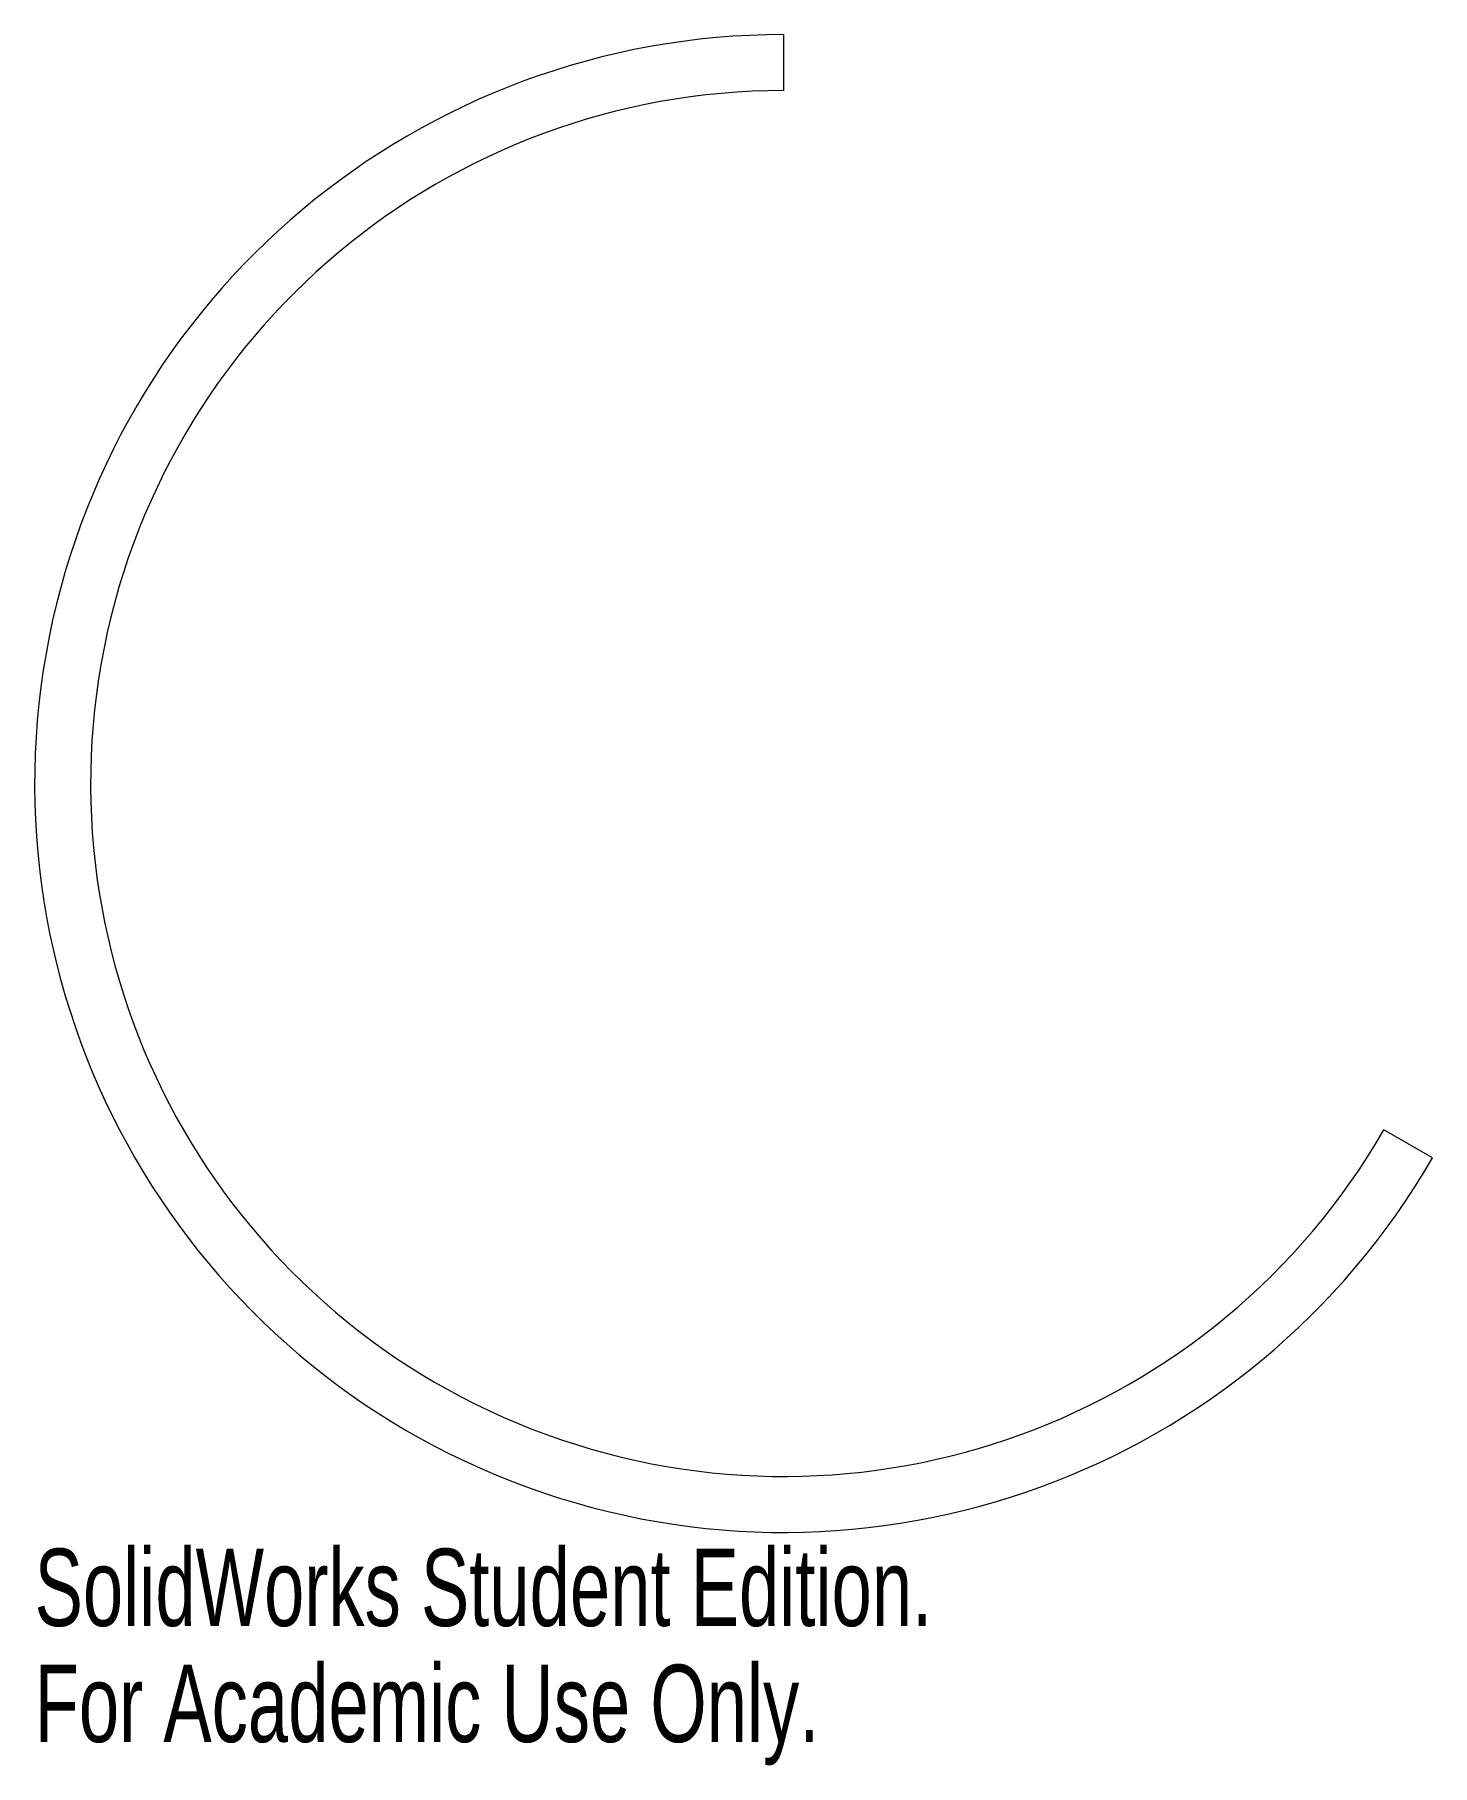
# Model space of a CAD drawing. Header units: millimetres. Extents: x -47 to 41, y -61 to 47.
import ezdxf

# ---------------------------------------------------------------- set-up
doc = ezdxf.new("R2010")
doc.units = ezdxf.units.MM
doc.styles.add('SLDTEXTSTYLE0', font='TXT', dxfattribs={"width": 0.7})

msp = doc.modelspace()

# ---------------------------------------------------------------- linework, layer by layer
at = {"color": 7, "linetype": 'Continuous', "lineweight": 15}
for p, q in [((0, 43.3), (0, 46.8)), ((40.53, -23.4), (37.5, -21.65))]:
    msp.add_line(p, q, dxfattribs=at)
for radius in [46.8, 43.3]:
    msp.add_arc((0, 0), radius, 90, 330, dxfattribs=at)

# ---------------------------------------------------------------- texts
at = {"color": 7, "linetype": 'Continuous', "char_height": 4.8336, "attachment_point": 1, "style": 'SLDTEXTSTYLE0'}
for s, insert in [('SolidWorks Student Edition.', (-46.8, -47.82)), ('For Academic Use Only.', (-46.8, -55.07))]:
    msp.add_mtext(s, dxfattribs=dict(at, insert=insert))

doc.saveas('drawing.dxf')
